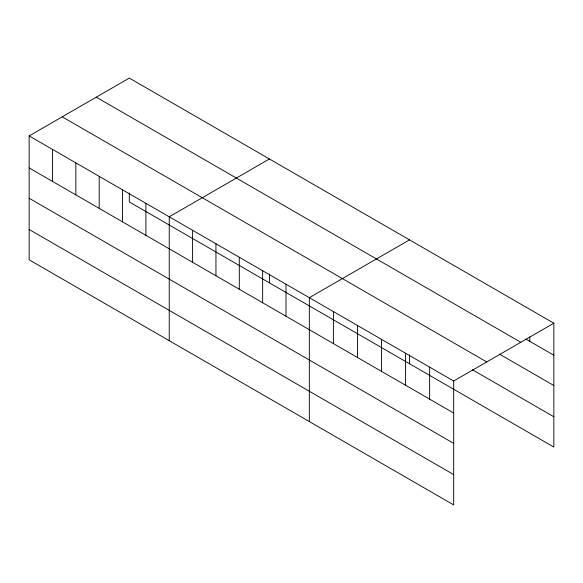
<?xml version="1.0" encoding="UTF-8"?>
<svg xmlns="http://www.w3.org/2000/svg" width="583" height="583" viewBox="0 0 583 583"><rect width="100%" height="100%" fill="white"/><g stroke="black" fill="none" stroke-linecap="round" stroke-linejoin="round"><path stroke-width="0.87" d="M29.15 135.919L453.683 381.027L453.683 504.907L29.15 259.807L29.15 135.919L129.317 78.093L553.85 323.193L553.85 447.081L129.317 201.973L129.317 193.06M269.412 158.977L169.245 216.803L169.245 340.691M409.506 239.861L309.34 297.687L309.34 421.575M453.683 381.027L553.85 323.193M525.91 339.08L553.85 355.207M96.261 97.172L520.794 342.279M499.529 354.165L553.85 385.523M62.206 116.84L486.739 361.941M472.368 369.717L553.85 416.765M29.15 167.933L453.683 413.034M29.15 198.249L453.683 443.357M29.15 229.491L453.683 474.591M529.794 336.872L529.794 341.317M429.627 367.137L429.627 399.151M409.506 354.828L409.506 363.741M405.571 353.247L405.571 385.261M381.515 339.357L381.515 371.371M357.459 325.467L357.459 357.481M333.396 311.577L333.396 343.591M285.991 284.205L285.991 316.219M269.412 273.944L269.412 282.857M262.642 270.731L262.642 302.737M239.292 257.249L239.292 289.263M215.943 243.767L215.943 275.781M192.594 230.285L192.594 262.299M145.896 203.321L145.896 235.335M122.547 189.847L122.547 221.861M99.197 176.365L99.197 208.379M75.848 162.883L75.848 194.897M52.499 149.401L52.499 181.415"/></g></svg>
